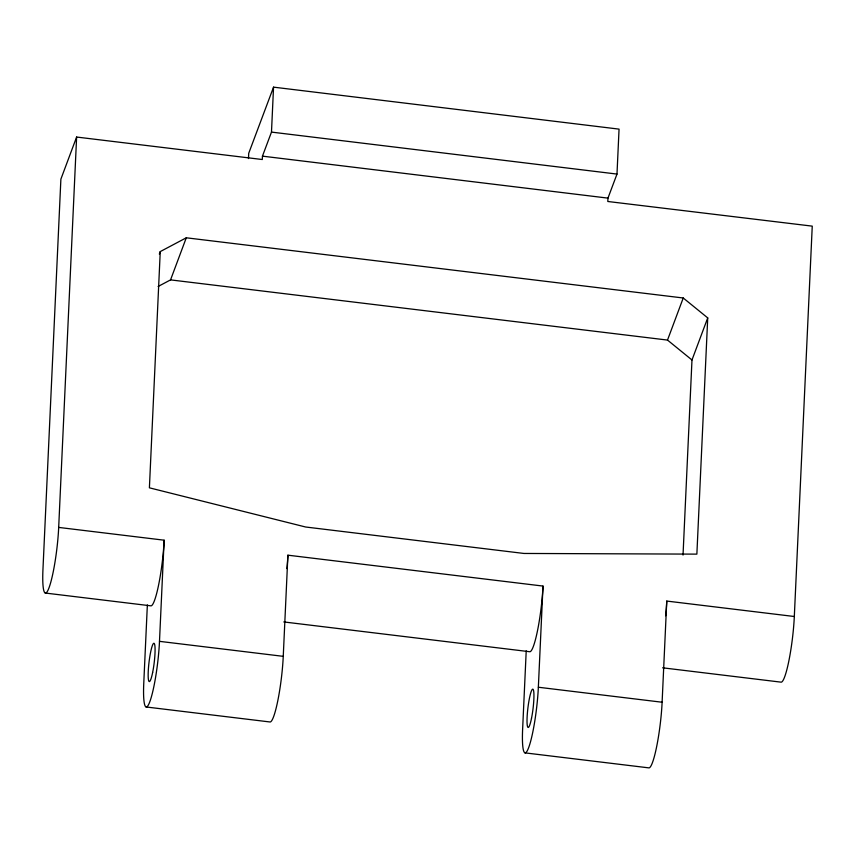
<?xml version="1.0" encoding="UTF-8"?>
<svg xmlns="http://www.w3.org/2000/svg" width="855" height="855" viewBox="0 0 855 855"><rect width="100%" height="100%" fill="white"/><g stroke="black" fill="none" stroke-linecap="round" stroke-linejoin="round"><path stroke-width="1.28" d="M76.619 137.046L60.887 179.133L42.953 569.494A44.93 6.038 -83.1 0 0 49.013 587.802A44.93 6.038 -83.1 0 0 58.685 527.417L76.619 137.046L262.303 159.522L262.453 156.144L271.484 132.097L273.547 87.146L619.052 129.126L616.989 174.078L607.958 198.125L607.809 201.491L812.25 226.137L794.316 616.508A44.93 6.038 -83.1 0 1 780.946 682.14L662.604 667.808M160.248 251.594L149.401 487.82L305.641 527.011L523.923 553.452L696.868 554.126L707.726 317.9L683.241 297.989L186.283 237.797L160.248 251.594L159.329 254.074M147.359 604.902L143.758 683.434A44.93 6.038 -83.1 0 0 149.817 701.72A44.93 6.038 -83.1 0 0 159.49 641.346L164.139 540.189L58.685 527.417M248.484 158.57L248.72 153.291L273.547 87.146M146.12 706.978L269.881 721.962A44.93 6.038 -83.1 0 0 283.251 656.341L287.9 555.184L543 586.07L538.351 687.238A44.93 6.038 -83.1 0 1 528.668 747.612A44.93 6.038 -83.1 0 1 522.619 729.326L526.22 650.794M524.981 752.87L648.742 767.854A44.93 6.038 -83.1 0 0 662.112 702.233L666.761 601.065L794.316 616.508M683.027 555.077L691.984 359.987L707.726 317.9M158.1 286.478L170.551 279.884L186.283 237.797M691.984 359.987L667.509 340.076L683.241 297.989M170.551 279.884L667.509 340.076M45.315 593.049L150.769 605.821A44.93 6.049 -83.1 0 0 164.139 540.2M283.785 621.938L529.63 651.713A44.93 6.038 -83.1 0 0 543 586.081M159.49 641.346L283.251 656.341M538.351 687.238L662.112 702.233M271.484 132.097L616.989 174.078M262.453 156.144L607.958 198.125M287.9 555.184A44.93 6.049 -83.1 0 1 286.938 568.607M666.761 601.076A44.93 6.038 -83.1 0 1 665.671 615.782M531.5 718.36A19.259 2.586 -83.1 0 0 532.836 689.162A19.259 2.586 -83.1 0 0 527.108 717.292A19.259 2.586 -83.1 0 0 531.5 718.36M152.639 672.479A19.259 2.586 -83.1 0 0 153.986 643.281A19.259 2.586 -83.1 0 0 148.246 671.41A19.259 2.586 -83.1 0 0 152.639 672.479"/></g></svg>
